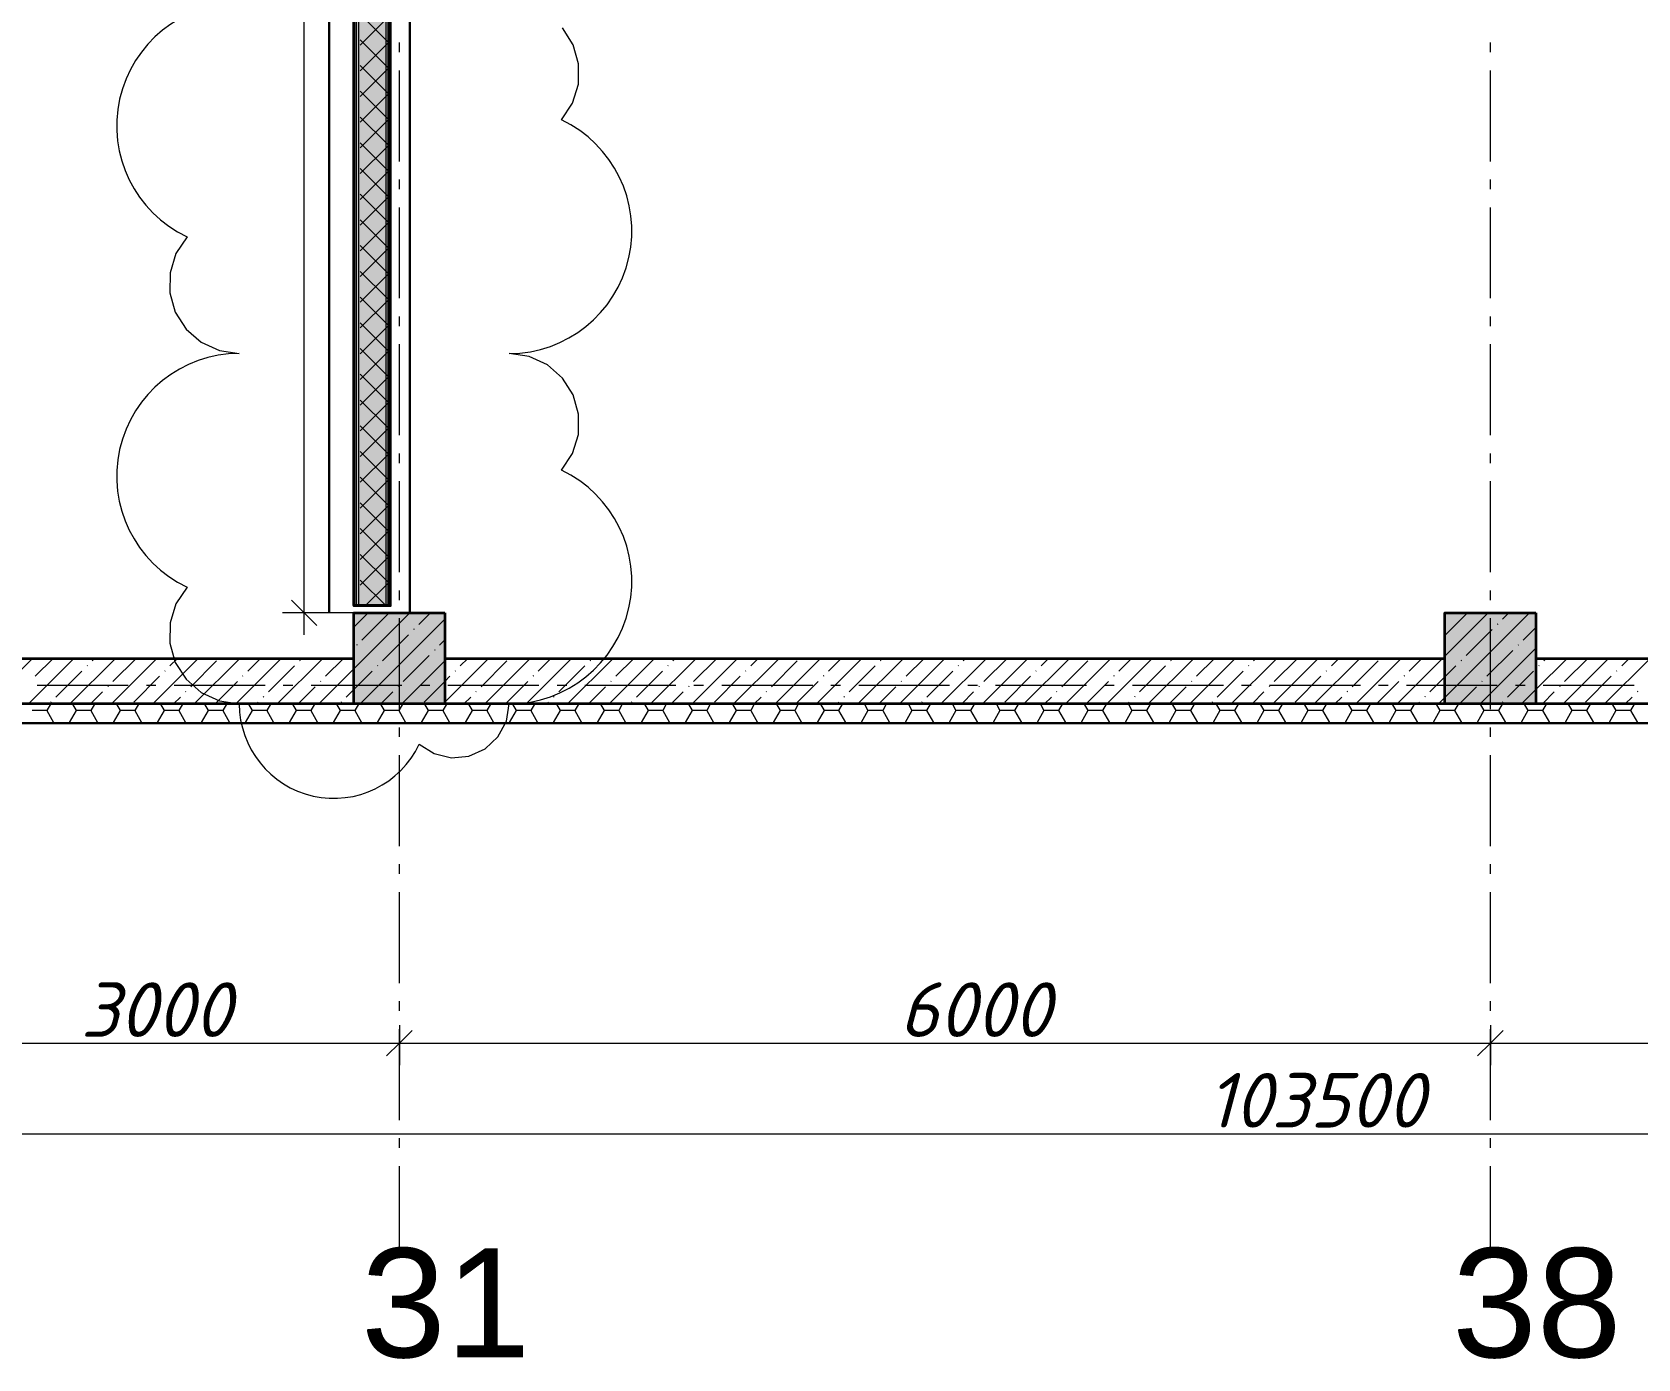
# Model space of a CAD drawing. Header units: millimetres. Extents: x -81576 to 1046824, y -248937 to 691537.
# Drawn here: x 141525 to 150356, y 532220 to 539514 of the extents above; entities that cross this region are included whole.
import ezdxf

# ---------------------------------------------------------------- set-up
doc = ezdxf.new("R2010")
doc.units = ezdxf.units.MM
for name, color, linetype, lineweight in [('0)', 6, 'Continuous', 30), ('0) расчет', 172, 'Continuous', 30), ('0) факт', 80, 'Continuous', 30), ('0.2) Шпаклевка подвала и баз и фин', 5, 'Continuous', 30)]:
    doc.layers.add(name, color=color, linetype=linetype, lineweight=lineweight)
doc.layers.add('PDF _Геометрия', color=7, linetype='Continuous', true_color=0x1d1d1d)
doc.layers.add('PDF _Сплошная заливка', color=7, linetype='Continuous', true_color=0xffffff)
doc.layers.add('PDF _Текст', color=7, linetype='Continuous')
doc.styles.add('PDF ArialMT', font='arial.ttf')
doc.styles.add('PDF ISOCPEUR Italic', font='isocpeui.ttf')

msp = doc.modelspace()

# ---------------------------------------------------------------- hatches: boundary and pattern name
at = {"layer": '0)', "transparency": 33554559}
for points in [[(143307, 536361.5), (143307, 543321.5), (143294.5, 543321.5), (143294.5, 536361.5)], [(143319.5, 536361.5), (143319.5, 543321.5), (143307, 543321.5), (143307, 536361.5)], [(143469.5, 536361.5), (143469.5, 543321.5), (143319.5, 543321.5), (143319.5, 536361.5)], [(143482, 536361.5), (143482, 543321.5), (143469.5, 543321.5), (143469.5, 536361.5)], [(143494.5, 536361.5), (143494.5, 543321.5), (143482, 543321.5), (143482, 536361.5)]]:
    msp.add_hatch(color=256, dxfattribs=at).paths.add_polyline_path(points)
at = {"layer": 'PDF _Сплошная заливка', "true_color": 0x636466, "transparency": 33554559}
for points in [[(143294.5, 535821.5), (143794.5, 535821.5), (143794.5, 536321.5), (143294.5, 536321.5)], [(149294.5, 535821.5), (149794.5, 535821.5), (149794.5, 536321.5), (149294.5, 536321.5)]]:
    msp.add_hatch(color=251, dxfattribs=at).paths.add_polyline_path(points)

# ---------------------------------------------------------------- linework, layer by layer
at = {"layer": '0)', "lineweight": 40}
msp.add_lwpolyline([(143294.5, 543321.5), (143494.5, 543321.5), (143494.5, 536361.5), (143294.5, 536361.5)], close=True, dxfattribs=at)
at = {"layer": '0)', "lineweight": 9}
for points in [[(143307, 543321.5), (143307, 536361.5)], [(143319.5, 543321.5), (143319.5, 536361.5)], [(143469.5, 543321.5), (143469.5, 536361.5)], [(143482, 543321.5), (143482, 536361.5)]]:
    msp.add_lwpolyline(points, dxfattribs=at)
at = {"layer": '0) расчет'}
msp.add_lwpolyline([(143601.4, 536321.5), (143601.4, 543321.5)], dxfattribs=at)
at = {"layer": '0) расчет', "color": 1, "lineweight": 9}
msp.add_lwpolyline([(142664.2, 539673.2, 0.801088), (142377.2, 538389.3), (142316.1, 538297.3), (142283.7, 538191.8), (142282.5, 538081.4), (142312.6, 537975.3), (142371.7, 537882), (142454.7, 537809.3), (142555, 537763.2), (142664.2, 537747.4, 0.801089), (142377.2, 536463.5), (142316.1, 536371.5), (142283.7, 536266), (142282.5, 536155.6), (142312.6, 536049.5), (142371.7, 535956.2), (142454.7, 535883.5), (142555, 535837.4), (142664.2, 535821.5, 0.801089), (143654, 535600.2), (143736, 535548.2), (143830.5, 535525.4), (143927.2, 535534.3), (144015.9, 535574), (144087, 535640.1), (144133, 535725.7), (144148.9, 535821.5, 0.801088), (144436, 537105.4), (144497, 537197.4), (144529.5, 537302.9), (144530.7, 537413.3), (144500.5, 537519.4), (144441.5, 537612.7), (144358.4, 537685.4), (144258.1, 537731.5), (144148.9, 537747.4, 0.801088), (144436, 539031.2), (144497, 539123.2), (144529.5, 539228.7), (144530.7, 539339.1), (144500.5, 539445.2), (144441.5, 539538.5)], format="xyb", dxfattribs=at)
at = {"layer": '0) факт'}
msp.add_lwpolyline([(143601.4, 536321.5), (143601.4, 543321.5)], dxfattribs=at)
at = {"layer": '0.2) Шпаклевка подвала и баз и фин'}
for points in [[(143158, 543321.5), (143158, 536321.5)], [(143601.4, 543321.5), (143601.4, 536321.5)]]:
    msp.add_lwpolyline(points, dxfattribs=at)
at = {"layer": 'PDF _Геометрия', "color": 7, "lineweight": 13}
for points in [[(96392.5, 555781.6), (96392.5, 535719.5), (175144.5, 535719.5)], [(175144.5, 535711.5), (96494.5, 535711.5)]]:
    msp.add_lwpolyline(points, dxfattribs=at)
at = {"layer": 'PDF _Геометрия', "color": 7, "lineweight": 9}
for points in [[(96492.5, 555781.6), (96492.5, 535819.5), (175144.5, 535819.5)], [(96494.5, 555781.6), (96494.5, 535821.5), (175144.5, 535821.5)], [(143021.4, 536201.5), (143021.4, 543441.5)], [(143544.5, 539403.7), (143544.5, 539456.7)], [(149544.5, 539403.7), (149544.5, 539456.7)], [(143544.5, 538803.7), (143544.5, 539303.7)], [(149544.5, 538803.7), (149544.5, 539303.7)], [(143544.5, 538650.8), (143544.5, 538703.7)], [(149544.5, 538650.8), (149544.5, 538703.7)], [(143544.5, 538050.8), (143544.5, 538550.8)], [(149544.5, 538050.8), (149544.5, 538550.8)], [(143544.5, 537897.9), (143544.5, 537950.8)], [(149544.5, 537897.9), (149544.5, 537950.8)], [(143544.5, 537297.9), (143544.5, 537797.9)], [(149544.5, 537297.9), (149544.5, 537797.9)], [(143544.5, 537145), (143544.5, 537197.9)], [(149544.5, 537145), (149544.5, 537197.9)], [(143544.5, 536545), (143544.5, 537045)], [(149544.5, 536545), (149544.5, 537045)], [(142951.4, 536391.5), (143021.4, 536321.5), (143091.4, 536251.5)], [(143544.5, 536392.1), (143544.5, 536445)], [(149544.5, 536392.1), (149544.5, 536445)], [(143294.5, 536321.5), (143021.4, 536321.5), (142901.4, 536321.5)], [(143544.5, 535792.1), (143544.5, 536292.1)], [(149544.5, 535792.1), (149544.5, 536292.1)], [(142053.2, 535921.5), (141553.2, 535921.5)], [(142206.1, 535921.5), (142153.2, 535921.5)], [(142806.1, 535921.5), (142306.1, 535921.5)], [(142959, 535921.5), (142906.1, 535921.5)], [(143559, 535921.5), (143059, 535921.5)], [(143712, 535921.5), (143659, 535921.5)], [(144312, 535921.5), (143812, 535921.5)], [(144464.9, 535921.5), (144412, 535921.5)], [(145064.9, 535921.5), (144564.9, 535921.5)], [(145217.8, 535921.5), (145164.9, 535921.5)], [(145817.8, 535921.5), (145317.8, 535921.5)], [(145970.7, 535921.5), (145917.8, 535921.5)], [(146570.7, 535921.5), (146070.7, 535921.5)], [(146723.6, 535921.5), (146670.7, 535921.5)], [(147323.6, 535921.5), (146823.6, 535921.5)], [(147476.5, 535921.5), (147423.6, 535921.5)], [(148076.5, 535921.5), (147576.5, 535921.5)], [(148229.5, 535921.5), (148176.5, 535921.5)], [(148829.5, 535921.5), (148329.5, 535921.5)], [(148982.4, 535921.5), (148929.5, 535921.5)], [(149582.4, 535921.5), (149082.4, 535921.5)], [(149735.3, 535921.5), (149682.4, 535921.5)], [(150335.3, 535921.5), (149835.3, 535921.5)], [(143544.5, 535639.2), (143544.5, 535692.1)], [(149544.5, 535639.2), (149544.5, 535692.1)], [(143544.5, 535039.2), (143544.5, 535539.2)], [(149544.5, 535039.2), (149544.5, 535539.2)], [(143544.5, 534886.2), (143544.5, 534939.2)], [(149544.5, 534886.2), (149544.5, 534939.2)], [(143544.5, 534286.2), (143544.5, 534786.2)], [(149544.5, 534286.2), (149544.5, 534786.2)], [(143544.5, 534133.3), (143544.5, 534186.2)], [(149544.5, 534133.3), (149544.5, 534186.2)], [(143614.5, 534025.5), (143544.5, 533955.5), (143474.5, 533885.5)], [(143544.5, 534054.5), (143544.5, 533955.5), (143544.5, 533835.5)], [(143544.5, 533533.3), (143544.5, 534033.3)], [(149614.5, 534025.5), (149544.5, 533955.5), (149474.5, 533885.5)], [(149544.5, 534054.5), (149544.5, 533955.5), (149544.5, 533835.5)], [(149544.5, 533533.3), (149544.5, 534033.3)], [(127994.5, 533955.5), (133994.5, 533955.5), (136994.5, 533955.5), (137544.5, 533955.5), (140544.5, 533955.5), (143544.5, 533955.5), (149544.5, 533955.5), (152544.5, 533955.5), (158544.5, 533955.5), (161544.5, 533955.5), (167544.5, 533955.5), (167894.5, 533955.5), (169994.5, 533955.5), (170544.5, 533955.5), (171094.5, 533955.5), (174094.5, 533955.5), (180244.5, 533955.5), (182644.5, 533955.5), (184594.5, 533955.5), (188044.5, 533955.5), (192294.5, 533955.5), (200214.5, 533955.5)], [(96474.5, 533457.4), (200214.5, 533457.4)], [(143544.5, 533380.4), (143544.5, 533433.3)], [(149544.5, 533380.4), (149544.5, 533433.3)], [(143544.5, 532820.1), (143544.5, 533280.4)], [(149544.5, 532820.1), (149544.5, 533280.4)]]:
    msp.add_lwpolyline(points, dxfattribs=at)
at = {"layer": 'PDF _Геометрия', "color": 7, "lineweight": 35}
for points in [[(175144.5, 535821.5), (104369.5, 535821.5), (96744.5, 535821.5), (96494.5, 535821.5), (96494.5, 543571.5), (96494.5, 546721.5), (96494.5, 547221.5), (96494.5, 547271.5), (96494.5, 547771.5), (96494.5, 555781.6)], [(140794.5, 536071.5), (143294.5, 536071.5)], [(143794.5, 536071.5), (149294.5, 536071.5)], [(149794.5, 536071.5), (152294.5, 536071.5)]]:
    msp.add_lwpolyline(points, dxfattribs=at)
at = {"layer": 'PDF _Геометрия', "lineweight": 9}
for points in [[(143329.2, 539613.1), (143479.2, 539463.1)], [(143479.2, 539593.4), (143329.2, 539443.4)], [(143329.2, 539471.7), (143479.2, 539321.7)], [(143479.2, 539452), (143329.2, 539302)], [(143329.2, 539330.3), (143479.2, 539180.3)], [(143479.2, 539310.6), (143329.2, 539160.6)], [(143329.2, 539188.9), (143479.2, 539038.9)], [(143479.2, 539169.1), (143329.2, 539019.1)], [(143329.2, 539047.4), (143479.2, 538897.4)], [(143479.2, 539027.7), (143329.2, 538877.7)], [(143329.2, 538906), (143479.2, 538756)], [(143479.2, 538886.3), (143329.2, 538736.3)], [(143329.2, 538764.6), (143479.2, 538614.6)], [(143479.2, 538744.9), (143329.2, 538594.9)], [(143329.2, 538623.2), (143479.2, 538473.2)], [(143479.2, 538603.5), (143329.2, 538453.5)], [(143329.2, 538481.8), (143479.2, 538331.8)], [(143479.2, 538462), (143329.2, 538312)], [(143329.2, 538340.3), (143479.2, 538190.3)], [(143479.2, 538320.6), (143329.2, 538170.6)], [(143329.2, 538198.9), (143479.2, 538048.9)], [(143479.2, 538179.2), (143329.2, 538029.2)], [(143329.2, 538057.5), (143479.2, 537907.5)], [(143479.2, 538037.8), (143329.2, 537887.8)], [(143329.2, 537916.1), (143479.2, 537766.1)], [(143479.2, 537896.3), (143329.2, 537746.4)], [(143329.2, 537774.6), (143479.2, 537624.6)], [(143479.2, 537754.9), (143329.2, 537604.9)], [(143329.2, 537633.2), (143479.2, 537483.2)], [(143479.2, 537613.5), (143329.2, 537463.5)], [(143329.2, 537491.8), (143479.2, 537341.8)], [(143479.2, 537472.1), (143329.2, 537322.1)], [(143329.2, 537350.4), (143479.2, 537200.4)], [(143479.2, 537330.7), (143329.2, 537180.7)], [(143329.2, 537209), (143479.2, 537059)], [(143479.2, 537189.2), (143329.2, 537039.2)], [(143329.2, 537067.5), (143479.2, 536917.5)], [(143479.2, 537047.8), (143329.2, 536897.8)], [(143329.2, 536926.1), (143479.2, 536776.1)], [(143479.2, 536906.4), (143329.2, 536756.4)], [(143329.2, 536784.7), (143479.2, 536634.7)], [(143479.2, 536765), (143329.2, 536615)], [(143329.2, 536643.3), (143479.2, 536493.3)], [(143479.2, 536623.6), (143329.2, 536473.6)], [(143329.2, 536501.9), (143469.5, 536361.5)], [(143479.2, 536482.1), (143358.6, 536361.5)], [(143601.4, 536321.5), (143294.5, 536014.6), (143101.4, 535821.5)], [(143373.3, 536321.5), (143294.5, 536242.7)], [(143794.5, 536286.5), (143329.5, 535821.5)], [(143480.7, 536314.9), (143338.2, 536172.3)], [(143715.5, 536321.5), (143651.8, 536257.9)], [(149760.1, 536321.5), (149294.5, 535855.9), (149260.1, 535821.5)], [(149303.9, 536321.5), (149294.5, 536312.1)], [(149532, 536321.5), (149294.5, 536084)], [(149417.9, 536321.5), (149297.2, 536200.8)], [(149646, 536321.5), (149610.9, 536286.4)], [(143594.8, 536200.8), (143452.2, 536058.3)], [(143625.7, 536231.7), (143623.3, 536229.3)], [(149553.8, 536229.3), (149411.3, 536086.8)], [(149584.7, 536260.2), (149582.4, 536257.9)], [(149794.5, 536241.9), (149724.9, 536172.3)], [(143312, 536146.2), (143309.6, 536143.8)], [(143739.7, 536117.7), (143737.3, 536115.3)], [(143794.5, 536172.5), (143765.8, 536143.8)], [(149794.5, 536127.8), (149488.2, 535821.5)], [(149667.9, 536115.3), (149525.3, 535972.7)], [(149698.8, 536146.2), (149696.4, 536143.8)], [(141526.6, 536071.5), (141276.6, 535821.5)], [(141754.7, 536071.5), (141504.7, 535821.5)], [(141640.7, 536071.5), (141541.9, 535972.7)], [(141982.8, 536071.5), (141732.8, 535821.5)], [(141829.4, 536032.1), (141827, 536029.8)], [(141868.8, 536071.5), (141855.5, 536058.3)], [(142210.9, 536071.5), (141960.9, 535821.5)], [(142096.9, 536071.5), (141969.6, 535944.2)], [(142439, 536071.5), (142189, 535821.5)], [(142325, 536071.5), (142283.2, 536029.8)], [(142539.8, 536058.3), (142397.3, 535915.7)], [(142667.1, 536071.5), (142417.1, 535821.5)], [(142895.2, 536071.5), (142645.2, 535821.5)], [(142781.2, 536071.5), (142710.9, 536001.2)], [(142967.5, 536029.8), (142824.9, 535887.2)], [(143123.3, 536071.5), (142873.3, 535821.5)], [(142998.4, 536060.6), (142996, 536058.3)], [(143237.4, 536071.5), (143138.6, 535972.7)], [(143426.1, 536032.1), (143423.7, 536029.8)], [(143807.6, 536071.5), (143794.5, 536058.4), (143557.6, 535821.5)], [(143708.8, 536086.8), (143566.3, 535944.2)], [(144035.7, 536071.5), (143794.5, 535830.3), (143785.7, 535821.5)], [(143921.7, 536071.5), (143879.9, 536029.8)], [(144136.5, 536058.3), (143993.9, 535915.7)], [(144263.8, 536071.5), (144013.8, 535821.5)], [(144491.9, 536071.5), (144241.9, 535821.5)], [(144377.9, 536071.5), (144307.6, 536001.2)], [(144564.2, 536029.8), (144421.6, 535887.2)], [(144720, 536071.5), (144470, 535821.5)], [(144595.1, 536060.6), (144592.7, 536058.3)], [(144948.1, 536071.5), (144698.1, 535821.5)], [(144834.1, 536071.5), (144735.3, 535972.7)], [(145176.2, 536071.5), (144926.2, 535821.5)], [(145022.8, 536032.1), (145020.4, 536029.8)], [(145062.2, 536071.5), (145048.9, 536058.3)], [(145404.3, 536071.5), (145154.3, 535821.5)], [(145290.3, 536071.5), (145162.9, 535944.2)], [(145632.4, 536071.5), (145382.4, 535821.5)], [(145518.4, 536071.5), (145476.6, 536029.8)], [(145733.2, 536058.3), (145590.6, 535915.7)], [(145860.5, 536071.5), (145610.5, 535821.5)], [(146088.6, 536071.5), (145838.6, 535821.5)], [(145974.6, 536071.5), (145904.3, 536001.2)], [(146160.9, 536029.8), (146018.3, 535887.2)], [(146316.7, 536071.5), (146066.7, 535821.5)], [(146191.8, 536060.6), (146189.4, 536058.3)], [(146544.8, 536071.5), (146294.8, 535821.5)], [(146430.8, 536071.5), (146332, 535972.7)], [(146772.9, 536071.5), (146522.9, 535821.5)], [(146619.4, 536032.1), (146617.1, 536029.8)], [(146658.9, 536071.5), (146645.6, 536058.3)], [(147001, 536071.5), (146751, 535821.5)], [(146887, 536071.5), (146759.6, 535944.2)], [(147229.1, 536071.5), (146979.1, 535821.5)], [(147115.1, 536071.5), (147073.3, 536029.8)], [(147329.9, 536058.3), (147187.3, 535915.7)], [(147457.2, 536071.5), (147207.2, 535821.5)], [(147685.3, 536071.5), (147435.3, 535821.5)], [(147571.3, 536071.5), (147501, 536001.2)], [(147757.6, 536029.8), (147615, 535887.2)], [(147913.4, 536071.5), (147663.4, 535821.5)], [(147788.5, 536060.6), (147786.1, 536058.3)], [(148141.5, 536071.5), (147891.5, 535821.5)], [(148027.5, 536071.5), (147928.6, 535972.7)], [(148369.6, 536071.5), (148119.6, 535821.5)], [(148216.1, 536032.1), (148213.8, 536029.8)], [(148255.5, 536071.5), (148242.3, 536058.3)], [(148597.7, 536071.5), (148347.7, 535821.5)], [(148483.6, 536071.5), (148356.3, 535944.2)], [(148825.8, 536071.5), (148575.8, 535821.5)], [(148711.7, 536071.5), (148670, 536029.8)], [(148926.6, 536058.3), (148784, 535915.7)], [(149053.9, 536071.5), (148803.9, 535821.5)], [(149282, 536071.5), (149032, 535821.5)], [(149167.9, 536071.5), (149097.7, 536001.2)], [(149354.3, 536029.8), (149294.5, 535970), (149211.7, 535887.2)], [(149385.1, 536060.6), (149382.8, 536058.3)], [(149966.3, 536071.5), (149794.5, 535899.7), (149716.3, 535821.5)], [(149812.8, 536032.1), (149810.5, 536029.8)], [(149852.2, 536071.5), (149839, 536058.3)], [(150194.4, 536071.5), (149944.4, 535821.5)], [(150080.3, 536071.5), (149953, 535944.2)], [(150422.5, 536071.5), (150172.5, 535821.5)], [(150308.4, 536071.5), (150266.7, 536029.8)], [(141798.5, 536001.2), (141655.9, 535858.7)], [(142226.2, 535972.7), (142083.6, 535830.2)], [(142257.1, 536003.6), (142254.7, 536001.2)], [(142653.9, 535944.2), (142531.2, 535821.5)], [(142684.7, 535975.1), (142682.4, 535972.7)], [(143112.4, 535946.6), (143110.1, 535944.2)], [(143395.2, 536001.2), (143294.5, 535900.6), (143252.6, 535858.7)], [(143822.9, 535972.7), (143794.5, 535944.4), (143680.3, 535830.2)], [(143853.8, 536003.6), (143851.4, 536001.2)], [(144250.6, 535944.2), (144127.9, 535821.5)], [(144281.4, 535975.1), (144279.1, 535972.7)], [(144709.1, 535946.6), (144706.8, 535944.2)], [(144991.9, 536001.2), (144849.3, 535858.7)], [(145419.6, 535972.7), (145277, 535830.2)], [(145450.4, 536003.6), (145448.1, 536001.2)], [(145847.2, 535944.2), (145724.6, 535821.5)], [(145878.1, 535975.1), (145875.8, 535972.7)], [(146305.8, 535946.6), (146303.4, 535944.2)], [(146588.6, 536001.2), (146446, 535858.7)], [(147016.3, 535972.7), (146873.7, 535830.2)], [(147047.1, 536003.6), (147044.8, 536001.2)], [(147443.9, 535944.2), (147321.3, 535821.5)], [(147474.8, 535975.1), (147472.4, 535972.7)], [(147902.5, 535946.6), (147900.1, 535944.2)], [(148185.3, 536001.2), (148042.7, 535858.7)], [(148612.9, 535972.7), (148470.4, 535830.2)], [(148643.8, 536003.6), (148641.5, 536001.2)], [(149040.6, 535944.2), (148917.9, 535821.5)], [(149071.5, 535975.1), (149069.1, 535972.7)], [(149499.2, 535946.6), (149496.8, 535944.2)], [(149781.9, 536001.2), (149639.4, 535858.7)], [(150209.6, 535972.7), (150067.1, 535830.2)], [(150240.5, 536003.6), (150238.1, 536001.2)], [(141912.5, 535887.2), (141846.9, 535821.5)], [(141943.4, 535918.1), (141941.1, 535915.7)], [(142340.2, 535858.7), (142303.1, 535821.5)], [(142371.1, 535889.6), (142368.7, 535887.2)], [(142798.8, 535861.1), (142796.4, 535858.7)], [(143081.5, 535915.7), (142987.4, 535821.5)], [(143509.2, 535887.2), (143443.6, 535821.5)], [(143540.1, 535918.1), (143537.7, 535915.7)], [(143936.9, 535858.7), (143899.8, 535821.5)], [(143967.8, 535889.6), (143965.4, 535887.2)], [(144395.5, 535861.1), (144393.1, 535858.7)], [(144678.2, 535915.7), (144584.1, 535821.5)], [(145105.9, 535887.2), (145040.3, 535821.5)], [(145136.8, 535918.1), (145134.4, 535915.7)], [(145533.6, 535858.7), (145496.5, 535821.5)], [(145564.5, 535889.6), (145562.1, 535887.2)], [(145992.2, 535861.1), (145989.8, 535858.7)], [(146274.9, 535915.7), (146180.8, 535821.5)], [(146702.6, 535887.2), (146637, 535821.5)], [(146733.5, 535918.1), (146731.1, 535915.7)], [(147130.3, 535858.7), (147093.2, 535821.5)], [(147161.2, 535889.6), (147158.8, 535887.2)], [(147588.9, 535861.1), (147586.5, 535858.7)], [(147871.6, 535915.7), (147777.5, 535821.5)], [(148299.3, 535887.2), (148233.6, 535821.5)], [(148330.2, 535918.1), (148327.8, 535915.7)], [(148727, 535858.7), (148689.8, 535821.5)], [(148757.9, 535889.6), (148755.5, 535887.2)], [(149185.6, 535861.1), (149183.2, 535858.7)], [(149468.3, 535915.7), (149374.1, 535821.5)], [(149896, 535887.2), (149830.3, 535821.5)], [(149926.9, 535918.1), (149924.5, 535915.7)], [(150323.7, 535858.7), (150286.5, 535821.5)], [(150354.6, 535889.6), (150352.2, 535887.2)], [(141605.7, 535785), (141525, 535785)], [(141625.6, 535819.5), (141605.7, 535785)], [(141605.7, 535785), (141643.5, 535719.5)], [(141629.8, 535832.5), (141627.4, 535830.2)], [(141767, 535785), (141729.2, 535719.5)], [(141747, 535819.5), (141767, 535785)], [(141847.6, 535785), (141767, 535785)], [(141867.6, 535819.5), (141847.6, 535785)], [(141847.6, 535785), (141885.4, 535719.5)], [(142008.9, 535785), (141971.1, 535719.5)], [(141988.9, 535819.5), (142008.9, 535785)], [(142089.6, 535785), (142008.9, 535785)], [(142109.5, 535819.5), (142089.6, 535785)], [(142089.6, 535785), (142127.3, 535719.5)], [(142250.8, 535785), (142213.1, 535719.5)], [(142230.9, 535819.5), (142250.8, 535785)], [(142331.5, 535785), (142250.9, 535785)], [(142351.5, 535819.5), (142331.5, 535785)], [(142331.5, 535785), (142369.3, 535719.5)], [(142492.8, 535785), (142455, 535719.5)], [(142472.8, 535819.5), (142492.8, 535785)], [(142573.4, 535785), (142492.8, 535785)], [(142593.4, 535819.5), (142573.4, 535785)], [(142573.4, 535785), (142611.2, 535719.5)], [(142734.7, 535785), (142696.9, 535719.5)], [(142714.7, 535819.5), (142734.7, 535785)], [(142815.4, 535785), (142734.7, 535785)], [(142767.9, 535830.2), (142759.3, 535821.5)], [(142835.3, 535819.5), (142815.4, 535785)], [(142815.4, 535785), (142853.1, 535719.5)], [(142976.6, 535785), (142938.9, 535719.5)], [(142956.7, 535819.5), (142976.6, 535785)], [(143057.3, 535785), (142976.7, 535785)], [(143077.3, 535819.5), (143057.3, 535785)], [(143057.3, 535785), (143095.1, 535719.5)], [(143218.6, 535785), (143180.8, 535719.5)], [(143198.6, 535819.5), (143218.6, 535785)], [(143299.2, 535785), (143218.6, 535785)], [(143226.5, 535832.5), (143224.1, 535830.2)], [(143319.2, 535819.5), (143299.2, 535785)], [(143299.2, 535785), (143337, 535719.5)], [(143460.5, 535785), (143422.7, 535719.5)], [(143440.6, 535819.5), (143460.5, 535785)], [(143541.2, 535785), (143460.5, 535785)], [(143561.1, 535819.5), (143541.2, 535785)], [(143541.2, 535785), (143578.9, 535719.5)], [(143702.5, 535785), (143664.7, 535719.5)], [(143682.5, 535819.5), (143702.5, 535785)], [(143783.1, 535785), (143702.5, 535785)], [(143803.1, 535819.5), (143783.1, 535785)], [(143783.1, 535785), (143820.9, 535719.5)], [(143944.4, 535785), (143906.6, 535719.5)], [(143924.4, 535819.5), (143944.4, 535785)], [(144025, 535785), (143944.4, 535785)], [(144045, 535819.5), (144025, 535785)], [(144025, 535785), (144062.8, 535719.5)], [(144186.3, 535785), (144148.6, 535719.5)], [(144166.4, 535819.5), (144186.3, 535785)], [(144267, 535785), (144186.3, 535785)], [(144286.9, 535819.5), (144267, 535785)], [(144267, 535785), (144304.7, 535719.5)], [(144364.6, 535830.2), (144356, 535821.5)], [(144428.3, 535785), (144390.5, 535719.5)], [(144408.3, 535819.5), (144428.3, 535785)], [(144508.9, 535785), (144428.3, 535785)], [(144528.9, 535819.5), (144508.9, 535785)], [(144508.9, 535785), (144546.7, 535719.5)], [(144670.2, 535785), (144632.4, 535719.5)], [(144650.2, 535819.5), (144670.2, 535785)], [(144750.8, 535785), (144670.2, 535785)], [(144770.8, 535819.5), (144750.8, 535785)], [(144750.8, 535785), (144788.6, 535719.5)], [(144823.2, 535832.5), (144820.8, 535830.2)], [(144912.1, 535785), (144874.4, 535719.5)], [(144892.2, 535819.5), (144912.1, 535785)], [(144992.8, 535785), (144912.1, 535785)], [(145012.7, 535819.5), (144992.8, 535785)], [(144992.8, 535785), (145030.5, 535719.5)], [(145154.1, 535785), (145116.3, 535719.5)], [(145134.1, 535819.5), (145154.1, 535785)], [(145234.7, 535785), (145154.1, 535785)], [(145254.7, 535819.5), (145234.7, 535785)], [(145234.7, 535785), (145272.5, 535719.5)], [(145396, 535785), (145358.2, 535719.5)], [(145376, 535819.5), (145396, 535785)], [(145476.7, 535785), (145396, 535785)], [(145496.6, 535819.5), (145476.6, 535785)], [(145476.6, 535785), (145514.4, 535719.5)], [(145637.9, 535785), (145600.2, 535719.5)], [(145618, 535819.5), (145637.9, 535785)], [(145718.6, 535785), (145637.9, 535785)], [(145738.5, 535819.5), (145718.6, 535785)], [(145718.6, 535785), (145756.3, 535719.5)], [(145879.9, 535785), (145842.1, 535719.5)], [(145859.9, 535819.5), (145879.9, 535785)], [(145960.5, 535785), (145879.9, 535785)], [(145961.3, 535830.2), (145952.7, 535821.5)], [(145980.5, 535819.5), (145960.5, 535785)], [(145960.5, 535785), (145998.3, 535719.5)], [(146121.8, 535785), (146084, 535719.5)], [(146101.8, 535819.5), (146121.8, 535785)], [(146202.5, 535785), (146121.8, 535785)], [(146222.4, 535819.5), (146202.5, 535785)], [(146202.5, 535785), (146240.2, 535719.5)], [(146363.7, 535785), (146326, 535719.5)], [(146343.8, 535819.5), (146363.7, 535785)], [(146444.4, 535785), (146363.7, 535785)], [(146419.9, 535832.5), (146417.5, 535830.2)], [(146464.3, 535819.5), (146444.4, 535785)], [(146444.4, 535785), (146482.2, 535719.5)], [(146605.7, 535785), (146567.9, 535719.5)], [(146585.7, 535819.5), (146605.7, 535785)], [(146686.3, 535785), (146605.7, 535785)], [(146706.3, 535819.5), (146686.3, 535785)], [(146686.3, 535785), (146724.1, 535719.5)], [(146847.6, 535785), (146809.8, 535719.5)], [(146827.6, 535819.5), (146847.6, 535785)], [(146928.3, 535785), (146847.6, 535785)], [(146948.2, 535819.5), (146928.3, 535785)], [(146928.3, 535785), (146966, 535719.5)], [(147089.5, 535785), (147051.8, 535719.5)], [(147069.6, 535819.5), (147089.5, 535785)], [(147170.2, 535785), (147089.6, 535785)], [(147190.2, 535819.5), (147170.2, 535785)], [(147170.2, 535785), (147208, 535719.5)], [(147331.5, 535785), (147293.7, 535719.5)], [(147311.5, 535819.5), (147331.5, 535785)], [(147412.1, 535785), (147331.5, 535785)], [(147432.1, 535819.5), (147412.1, 535785)], [(147412.1, 535785), (147449.9, 535719.5)], [(147573.4, 535785), (147535.6, 535719.5)], [(147558, 535830.2), (147549.4, 535821.5)], [(147553.5, 535819.5), (147573.4, 535785)], [(147654.1, 535785), (147573.4, 535785)], [(147674, 535819.5), (147654.1, 535785)], [(147654.1, 535785), (147691.8, 535719.5)], [(147815.4, 535785), (147777.6, 535719.5)], [(147795.4, 535819.5), (147815.4, 535785)], [(147896, 535785), (147815.4, 535785)], [(147916, 535819.5), (147896, 535785)], [(147896, 535785), (147933.8, 535719.5)], [(148016.6, 535832.5), (148014.2, 535830.2)], [(148057.3, 535785), (148019.5, 535719.5)], [(148037.3, 535819.5), (148057.3, 535785)], [(148137.9, 535785), (148057.3, 535785)], [(148157.9, 535819.5), (148137.9, 535785)], [(148137.9, 535785), (148175.7, 535719.5)], [(148299.2, 535785), (148261.4, 535719.5)], [(148279.3, 535819.5), (148299.2, 535785)], [(148379.9, 535785), (148299.2, 535785)], [(148399.8, 535819.5), (148379.9, 535785)], [(148379.9, 535785), (148417.6, 535719.5)], [(148541.2, 535785), (148503.4, 535719.5)], [(148521.2, 535819.5), (148541.2, 535785)], [(148621.8, 535785), (148541.2, 535785)], [(148641.8, 535819.5), (148621.8, 535785)], [(148621.8, 535785), (148659.6, 535719.5)], [(148783.1, 535785), (148745.3, 535719.5)], [(148763.1, 535819.5), (148783.1, 535785)], [(148863.7, 535785), (148783.1, 535785)], [(148883.7, 535819.5), (148863.7, 535785)], [(148863.7, 535785), (148901.5, 535719.5)], [(149025, 535785), (148987.3, 535719.5)], [(149005.1, 535819.5), (149025, 535785)], [(149105.7, 535785), (149025, 535785)], [(149125.6, 535819.5), (149105.7, 535785)], [(149105.7, 535785), (149143.4, 535719.5)], [(149154.7, 535830.2), (149146, 535821.5)], [(149267, 535785), (149229.2, 535719.5)], [(149247, 535819.5), (149267, 535785)], [(149347.6, 535785), (149267, 535785)], [(149367.6, 535819.5), (149347.6, 535785)], [(149347.6, 535785), (149385.4, 535719.5)], [(149508.9, 535785), (149471.1, 535719.5)], [(149488.9, 535819.5), (149508.9, 535785)], [(149589.6, 535785), (149508.9, 535785)], [(149609.5, 535819.5), (149589.5, 535785)], [(149589.5, 535785), (149627.3, 535719.5)], [(149613.2, 535832.5), (149610.9, 535830.2)], [(149750.8, 535785), (149713.1, 535719.5)], [(149730.9, 535819.5), (149750.8, 535785)], [(149831.5, 535785), (149750.8, 535785)], [(149851.4, 535819.5), (149831.5, 535785)], [(149831.5, 535785), (149869.2, 535719.5)], [(149992.8, 535785), (149955, 535719.5)], [(149972.8, 535819.5), (149992.8, 535785)], [(150073.4, 535785), (149992.8, 535785)], [(150093.4, 535819.5), (150073.4, 535785)], [(150073.4, 535785), (150111.2, 535719.5)], [(150234.7, 535785), (150196.9, 535719.5)], [(150214.7, 535819.5), (150234.7, 535785)], [(150315.4, 535785), (150234.7, 535785)], [(150335.3, 535819.5), (150315.3, 535785)], [(150315.3, 535785), (150353.1, 535719.5)]]:
    msp.add_lwpolyline(points, dxfattribs=at)
at = {"layer": 'PDF _Геометрия', "color": 7, "lineweight": 35}
for points in [[(143794.5, 536321.5), (143794.5, 535821.5), (143294.5, 535821.5), (143294.5, 536321.5)], [(149794.5, 536321.5), (149794.5, 535821.5), (149294.5, 535821.5), (149294.5, 536321.5)]]:
    msp.add_lwpolyline(points, close=True, dxfattribs=at)

# ---------------------------------------------------------------- texts
at = {"layer": 'PDF _Текст', "attachment_point": 4}
for s, insert, char_height, style in [('3000', (141791.6, 534140.3), 300, 'PDF ISOCPEUR Italic'), ('6000', (146291.6, 534140.3), 300, 'PDF ISOCPEUR Italic'), ('103500', (147984.4, 533642.1), 300, 'PDF ISOCPEUR Italic'), ('31', (143333.7, 532524.7), 600, 'PDF ArialMT'), ('38', (149333.7, 532524.7), 600, 'PDF ArialMT')]:
    msp.add_mtext(s, dxfattribs=dict(at, insert=insert, char_height=char_height, style=style))

doc.saveas('drawing.dxf')
